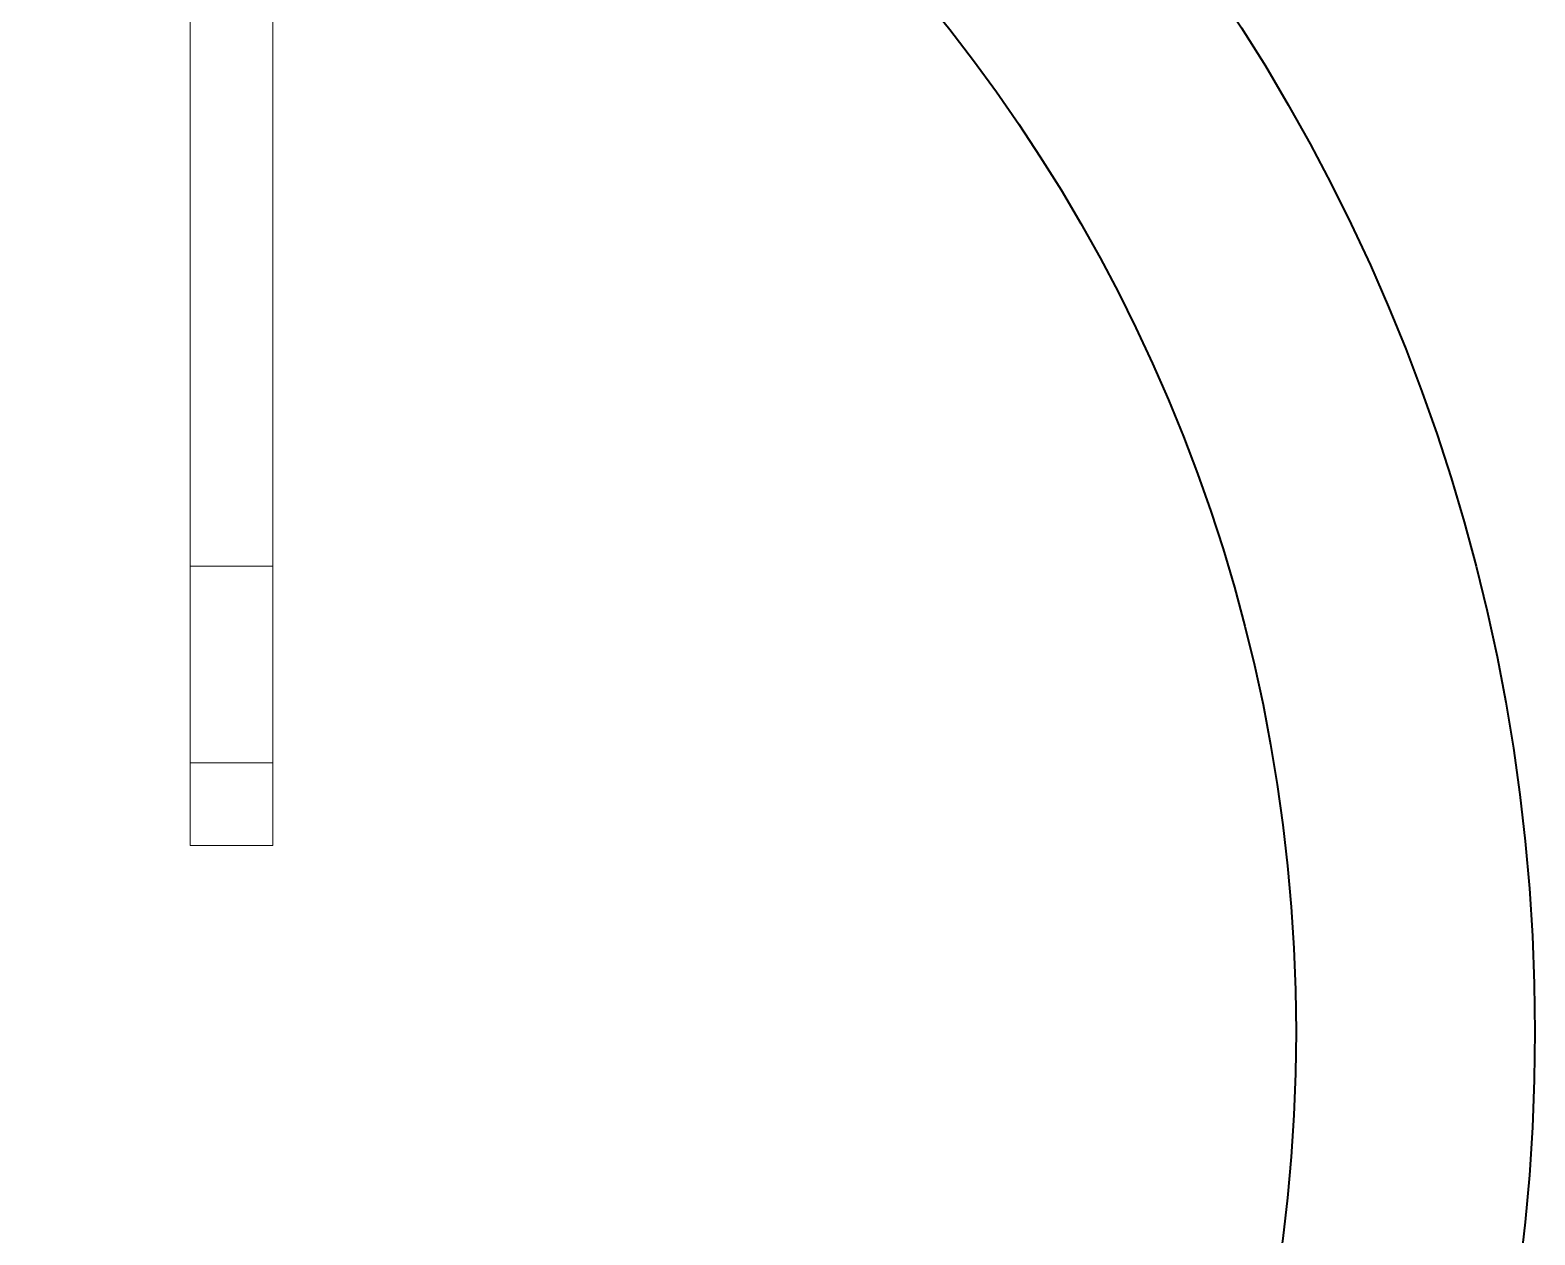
# Model space of a CAD drawing. Header units: millimetres. Extents: x 0 to 5945, y 0 to 4205.
# Drawn here: x 2877.51 to 2913.88, y 1764.08 to 1793.19 of the extents above; entities that cross this region are included whole.
import ezdxf

# ---------------------------------------------------------------- set-up
doc = ezdxf.new("R2010")
doc.units = ezdxf.units.MM
doc.header["$LTSCALE"] = 5
doc.layers.add('가려진 것(ISO)', color=2, linetype='Continuous', lineweight=18)
doc.layers.add('가시적인 것(ISO)', color=3, linetype='Continuous', lineweight=40)

msp = doc.modelspace()

# ---------------------------------------------------------------- linework, layer by layer
at = {"layer": '가려진 것(ISO)'}
for p, q in [((2881.3806, 1824.4862), (2881.3806, 1775.4862)), ((2883.3806, 1775.4862), (2883.3806, 1824.4862)), ((2881.3806, 1780.2362), (2883.3806, 1780.2362)), ((2881.3806, 1775.4862), (2881.3806, 1773.4862)), ((2883.3806, 1775.4862), (2881.3806, 1775.4862)), ((2883.3806, 1773.4862), (2883.3806, 1775.4862)), ((2881.3806, 1773.4862), (2883.3806, 1773.4862))]:
    msp.add_line(p, q, dxfattribs=at)
at = {"layer": '가시적인 것(ISO)'}
for radius in [45, 39.2265]:
    msp.add_circle((2868.8806, 1768.9862), radius, dxfattribs=at)

doc.saveas('drawing.dxf')
